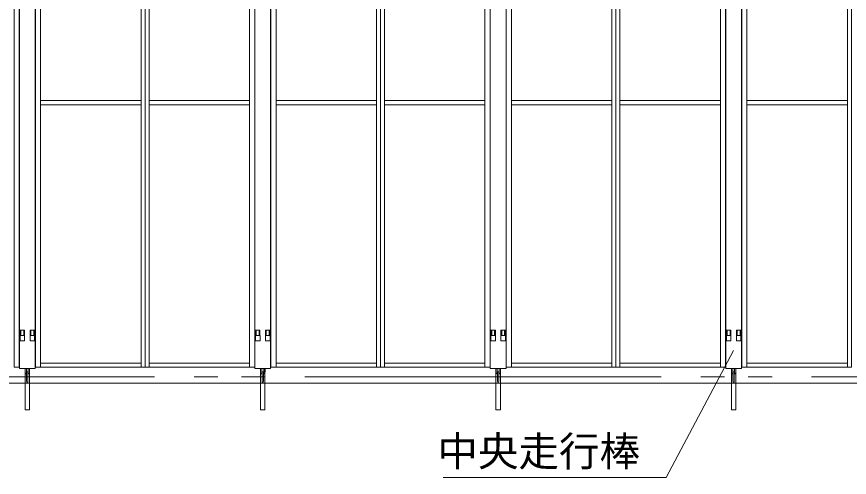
# Model space of a CAD drawing. Units: millimetres, scale not verified. Extents: x -30584 to 1616, y -23100 to 23100.
# Drawn here: x -17645 to -14490, y 5582 to 7329 of the extents above; entities that cross this region are included whole.
import ezdxf
from ezdxf.enums import TextEntityAlignment as Align

# ---------------------------------------------------------------- set-up
doc = ezdxf.new("R2010")
doc.units = ezdxf.units.MM
doc.header["$LTSCALE"] = 150
doc.linetypes.add('DASHED1', pattern=[1.8, 1.2, -0.6])
doc.linetypes.add('DOUBLE_CHAIN2', pattern=[12.8, 9, -1, 0.6, -0.6, 0.6, -1])
for name, color, linetype, lineweight in [('0-5_ﾍﾞｰｽﾗｲﾝ', 5, 'Continuous', 18), ('0-8_ﾜｲﾔｰﾛｰﾌﾟ', 7, 'DOUBLE_CHAIN2', 18), ('1-2_中央走行棒', 7, 'Continuous', 18), ('1-8_標準ﾊﾟﾈﾙ', 7, 'Continuous', 18), ('1-A_文字', 7, 'Continuous', 18), ('1-B_落とし棒', 7, 'Continuous', 18)]:
    doc.layers.add(name, color=color, linetype=linetype, lineweight=lineweight)
doc.styles.add('ＭＳ ゴシック', font='')
doc.styles.get('ＭＳ ゴシック').set_extended_font_data('MS Gothic')

msp = doc.modelspace()

# ---------------------------------------------------------------- linework, layer by layer
at = {"layer": '0-5_ﾍﾞｰｽﾗｲﾝ'}
msp.add_line((-28414.2, 5940), (-12564.2, 5940), dxfattribs=at)
at = {"layer": '0-8_ﾜｲﾔｰﾛｰﾌﾟ'}
msp.add_line((-13282.6, 5963), (-26445.7, 5963), dxfattribs=at)
at = {"layer": '1-2_中央走行棒'}
for p, q in [((-17634.2, 6140), (-17634.2, 7491.5)), ((-17574.2, 7491.5), (-17574.2, 6140)), ((-16742.2, 6140), (-16742.2, 7491.5)), ((-16682.2, 7491.5), (-16682.2, 6140)), ((-15850.2, 6140), (-15850.2, 7491.5)), ((-15790.2, 7491.5), (-15790.2, 6140)), ((-14958.2, 6140), (-14958.2, 7491.5)), ((-14898.2, 7491.5), (-14898.2, 6140)), ((-17612.6, 5995), (-17612.6, 5981.9)), ((-17607.6, 5995), (-17607.6, 5981.9)), ((-17600.6, 5981.9), (-17600.6, 5995)), ((-17595.6, 5981.9), (-17595.6, 5995)), ((-16720.6, 5995), (-16720.6, 5981.9)), ((-16715.6, 5995), (-16715.6, 5981.9)), ((-16708.6, 5981.9), (-16708.6, 5995)), ((-16703.6, 5981.9), (-16703.6, 5995)), ((-15828.6, 5995), (-15828.6, 5981.9)), ((-15823.6, 5995), (-15823.6, 5981.9)), ((-15816.6, 5981.9), (-15816.6, 5995)), ((-15811.6, 5981.9), (-15811.6, 5995)), ((-14936.6, 5995), (-14936.6, 5981.9)), ((-14931.6, 5995), (-14931.6, 5981.9)), ((-14924.6, 5981.9), (-14924.6, 5995)), ((-14919.6, 5981.9), (-14919.6, 5995)), ((-17606.7, 5945.5), (-17606.7, 5980.5)), ((-17601.7, 5980.5), (-17601.7, 5945.5)), ((-16714.7, 5945.5), (-16714.7, 5980.5)), ((-16709.7, 5980.5), (-16709.7, 5945.5)), ((-15822.7, 5945.5), (-15822.7, 5980.5)), ((-15817.7, 5980.5), (-15817.7, 5945.5)), ((-14930.7, 5945.5), (-14930.7, 5980.5)), ((-14925.7, 5980.5), (-14925.7, 5945.5))]:
    msp.add_line(p, q, dxfattribs=at)
for points in [[(-17574.2, 6120), (-17574.2, 5995), (-17634.2, 5995), (-17634.2, 6120)], [(-16682.2, 6120), (-16682.2, 5995), (-16742.2, 5995), (-16742.2, 6120)], [(-15790.2, 6120), (-15790.2, 5995), (-15850.2, 5995), (-15850.2, 6120)], [(-14898.2, 6120), (-14898.2, 5995), (-14958.2, 5995), (-14958.2, 6120)]]:
    msp.add_lwpolyline(points, dxfattribs=at)
for points in [[(-17614.5, 6100), (-17631.8, 6100), (-17631.8, 6120), (-17614.5, 6120)], [(-17576.5, 6100), (-17593.8, 6100), (-17593.8, 6120), (-17576.5, 6120)], [(-16722.5, 6100), (-16739.8, 6100), (-16739.8, 6120), (-16722.5, 6120)], [(-16684.5, 6100), (-16701.8, 6100), (-16701.8, 6120), (-16684.5, 6120)], [(-15830.5, 6100), (-15847.8, 6100), (-15847.8, 6120), (-15830.5, 6120)], [(-15792.5, 6100), (-15809.8, 6100), (-15809.8, 6120), (-15792.5, 6120)], [(-14938.5, 6100), (-14955.8, 6100), (-14955.8, 6120), (-14938.5, 6120)], [(-14900.5, 6100), (-14917.8, 6100), (-14917.8, 6120), (-14900.5, 6120)]]:
    msp.add_lwpolyline(points, close=True, dxfattribs=at)
for centre, radius, start, end in [((-17604.1, 5981.9), 8.51, 180, 252.537), ((-17604.1, 5981.9), 3.5, 180, 223.213), ((-17604.2, 5980.5), 2.5, 0, 180), ((-17604.1, 5981.9), 3.5, 314.408, 0), ((-17604.1, 5981.9), 8.51, 286.746, 0), ((-16712.1, 5981.9), 8.51, 180, 252.537), ((-16712.1, 5981.9), 3.5, 180, 223.213), ((-16712.2, 5980.5), 2.5, 0, 180), ((-16712.1, 5981.9), 3.5, 314.408, 0), ((-16712.1, 5981.9), 8.51, 286.746, 0), ((-15820.1, 5981.9), 8.51, 180, 252.537), ((-15820.1, 5981.9), 3.5, 180, 223.213), ((-15820.2, 5980.5), 2.5, 0, 180), ((-15820.1, 5981.9), 3.5, 314.408, 0), ((-15820.1, 5981.9), 8.51, 286.746, 0), ((-14928.1, 5981.9), 8.51, 180, 252.537), ((-14928.1, 5981.9), 3.5, 180, 223.213), ((-14928.2, 5980.5), 2.5, 0, 180), ((-14928.1, 5981.9), 3.5, 314.408, 0), ((-14928.1, 5981.9), 8.51, 286.746, 0), ((-17604.2, 5945.5), 2.5, 180, 0), ((-16712.2, 5945.5), 2.5, 180, 0), ((-15820.2, 5945.5), 2.5, 180, 0), ((-14928.2, 5945.5), 2.5, 180, 0)]:
    msp.add_arc(centre, radius, start, end, dxfattribs=at)
at = {"layer": '1-8_標準ﾊﾟﾈﾙ'}
for p, q in [((-17630.9, 6140), (-17630.9, 6120)), ((-17577.5, 6140), (-17577.5, 6120)), ((-16738.9, 6140), (-16738.9, 6120)), ((-16685.5, 6140), (-16685.5, 6120)), ((-15846.9, 6140), (-15846.9, 6120)), ((-15793.5, 6140), (-15793.5, 6120)), ((-14954.9, 6140), (-14954.9, 6120)), ((-14901.5, 6140), (-14901.5, 6120))]:
    msp.add_line(p, q, dxfattribs=at)
at = {"layer": '1-8_標準ﾊﾟﾈﾙ', "color": 4, "linetype": 'DASHED1', "lineweight": 9}
for p, q in [((-17628.7, 6140), (-17628.7, 6120)), ((-17617.7, 6140), (-17617.7, 6120)), ((-17590.7, 6140), (-17590.7, 6120)), ((-17579.7, 6140), (-17579.7, 6120)), ((-16736.7, 6140), (-16736.7, 6120)), ((-16725.7, 6140), (-16725.7, 6120)), ((-16698.7, 6140), (-16698.7, 6120)), ((-16687.7, 6140), (-16687.7, 6120)), ((-15844.7, 6140), (-15844.7, 6120)), ((-15833.7, 6140), (-15833.7, 6120)), ((-15806.7, 6140), (-15806.7, 6120)), ((-15795.7, 6140), (-15795.7, 6120)), ((-14952.7, 6140), (-14952.7, 6120)), ((-14941.7, 6140), (-14941.7, 6120)), ((-14914.7, 6140), (-14914.7, 6120)), ((-14903.7, 6140), (-14903.7, 6120))]:
    msp.add_line(p, q, dxfattribs=at)
at = {"layer": '1-8_標準ﾊﾟﾈﾙ'}
for points in [[(-17634.7, 9003), (-17654.4, 9003), (-17654.4, 6000), (-17634.7, 6000)], [(-17573.7, 9003), (-17553.9, 9003), (-17553.9, 6000), (-17573.7, 6000)], [(-17158.2, 9003), (-17173.4, 9003), (-17173.4, 6000), (-17158.2, 6000)], [(-17158.2, 9003), (-17142.9, 9003), (-17142.9, 6000), (-17158.2, 6000)], [(-16742.7, 9003), (-16762.4, 9003), (-16762.4, 6000), (-16742.7, 6000)], [(-16681.7, 9003), (-16661.9, 9003), (-16661.9, 6000), (-16681.7, 6000)], [(-16266.2, 9003), (-16281.4, 9003), (-16281.4, 6000), (-16266.2, 6000)], [(-16266.2, 9003), (-16250.9, 9003), (-16250.9, 6000), (-16266.2, 6000)], [(-15850.7, 9003), (-15870.4, 9003), (-15870.4, 6000), (-15850.7, 6000)], [(-15789.7, 9003), (-15769.9, 9003), (-15769.9, 6000), (-15789.7, 6000)], [(-15374.2, 9003), (-15389.4, 9003), (-15389.4, 6000), (-15374.2, 6000)], [(-15374.2, 9003), (-15358.9, 9003), (-15358.9, 6000), (-15374.2, 6000)], [(-14958.7, 9003), (-14978.4, 9003), (-14978.4, 6000), (-14958.7, 6000)], [(-14897.7, 9003), (-14877.9, 9003), (-14877.9, 6000), (-14897.7, 6000)], [(-14482.2, 9003), (-14497.4, 9003), (-14497.4, 6000), (-14482.2, 6000)], [(-17173.4, 7011.5), (-17553.9, 7011.5), (-17553.9, 6995.5), (-17173.4, 6995.5)], [(-17142.9, 7011.5), (-16762.4, 7011.5), (-16762.4, 6995.5), (-17142.9, 6995.5)], [(-16281.4, 7011.5), (-16661.9, 7011.5), (-16661.9, 6995.5), (-16281.4, 6995.5)], [(-16250.9, 7011.5), (-15870.4, 7011.5), (-15870.4, 6995.5), (-16250.9, 6995.5)], [(-15389.4, 7011.5), (-15769.9, 7011.5), (-15769.9, 6995.5), (-15389.4, 6995.5)], [(-15358.9, 7011.5), (-14978.4, 7011.5), (-14978.4, 6995.5), (-15358.9, 6995.5)], [(-14497.4, 7011.5), (-14877.9, 7011.5), (-14877.9, 6995.5), (-14497.4, 6995.5)], [(-17173.4, 6000), (-17553.9, 6000), (-17553.9, 6015.5), (-17173.4, 6015.5)], [(-17142.9, 6000), (-16762.4, 6000), (-16762.4, 6015.5), (-17142.9, 6015.5)], [(-16281.4, 6000), (-16661.9, 6000), (-16661.9, 6015.5), (-16281.4, 6015.5)], [(-16250.9, 6000), (-15870.4, 6000), (-15870.4, 6015.5), (-16250.9, 6015.5)], [(-15389.4, 6000), (-15769.9, 6000), (-15769.9, 6015.5), (-15389.4, 6015.5)], [(-15358.9, 6000), (-14978.4, 6000), (-14978.4, 6015.5), (-15358.9, 6015.5)], [(-14497.4, 6000), (-14877.9, 6000), (-14877.9, 6015.5), (-14497.4, 6015.5)]]:
    msp.add_lwpolyline(points, close=True, dxfattribs=at)
for points in [[(-17634.7, 6120), (-17614.7, 6120), (-17614.7, 6140), (-17634.7, 6140)], [(-17573.7, 6120), (-17593.7, 6120), (-17593.7, 6140), (-17573.7, 6140)], [(-16742.7, 6120), (-16722.7, 6120), (-16722.7, 6140), (-16742.7, 6140)], [(-16681.7, 6120), (-16701.7, 6120), (-16701.7, 6140), (-16681.7, 6140)], [(-15850.7, 6120), (-15830.7, 6120), (-15830.7, 6140), (-15850.7, 6140)], [(-15789.7, 6120), (-15809.7, 6120), (-15809.7, 6140), (-15789.7, 6140)], [(-14958.7, 6120), (-14938.7, 6120), (-14938.7, 6140), (-14958.7, 6140)], [(-14897.7, 6120), (-14917.7, 6120), (-14917.7, 6140), (-14897.7, 6140)]]:
    msp.add_lwpolyline(points, dxfattribs=at)
at = {"layer": '1-A_文字'}
for p, q in [((-14928.2, 6063.7), (-15183.9, 5582.2)), ((-16028.8, 5582.2), (-15184.5, 5582.2)), ((-15185.1, 5582.2), (-15183.9, 5582.2)), ((-15183.9, 5582.2), (-15184.5, 5582.2))]:
    msp.add_line(p, q, dxfattribs=at)
at = {"layer": '1-B_落とし棒'}
for points in [[(-17595.6, 5995), (-17595.6, 5838.8), (-17612.6, 5838.8), (-17612.6, 5995)], [(-16703.7, 5995), (-16703.7, 5838.8), (-16720.7, 5838.8), (-16720.7, 5995)], [(-15811.7, 5995), (-15811.7, 5838.8), (-15828.7, 5838.8), (-15828.7, 5995)], [(-14919.7, 5995), (-14919.7, 5838.8), (-14936.7, 5838.8), (-14936.7, 5995)]]:
    msp.add_lwpolyline(points, close=True, dxfattribs=at)

# ---------------------------------------------------------------- texts
at = {"layer": '1-A_文字', "style": 'ＭＳ ゴシック'}
msp.add_text('中央走行棒', height=112.6, dxfattribs=at).set_placement((-16050.6, 5590.9), align=Align.BOTTOM_LEFT)

doc.saveas('drawing.dxf')
